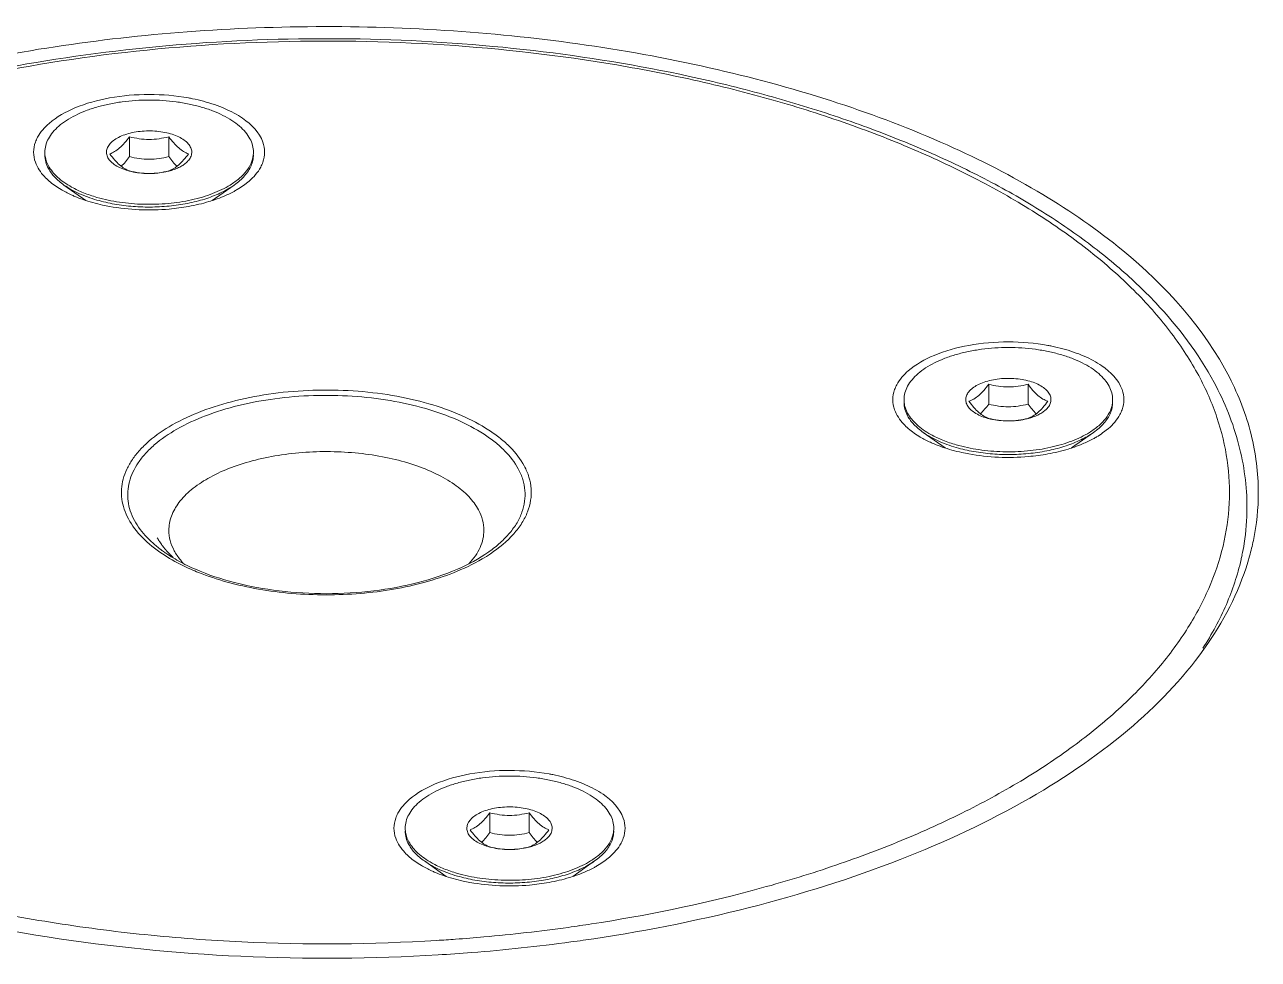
# Model space of a CAD drawing. Header units: millimetres. Extents: x 0 to 3564, y 0 to 2520.
# Drawn here: x 2681.4 to 2751.9, y 2207.8 to 2261.2 of the extents above; entities that cross this region are included whole.
import ezdxf

# ---------------------------------------------------------------- set-up
doc = ezdxf.new("R2010")
doc.units = ezdxf.units.MM
doc.layers.get('0').update_dxf_attribs({"lineweight": 13})

msp = doc.modelspace()

# ---------------------------------------------------------------- linework, layer by layer
for p, q in [((2687.376, 2254.836), (2687.376, 2253.701)), ((2689.626, 2254.836), (2689.626, 2253.701)), ((2694.216, 2252.305), (2693.887, 2252.051)), ((2684.889, 2251.193), (2683.635, 2252.08)), ((2692.111, 2251.193), (2693.366, 2252.08)), ((2736.47, 2240.693), (2736.47, 2239.557)), ((2738.72, 2240.693), (2738.72, 2239.557)), ((2743.311, 2238.161), (2742.981, 2237.907)), ((2733.984, 2237.049), (2732.73, 2237.936)), ((2741.206, 2237.049), (2742.46, 2237.936)), ((2707.902, 2231.108), (2707.898, 2231.105)), ((2707.966, 2216.201), (2707.966, 2215.065)), ((2710.216, 2216.201), (2710.216, 2215.065)), ((2705.48, 2212.557), (2704.226, 2213.444)), ((2712.702, 2212.557), (2713.956, 2213.444)), ((2714.807, 2213.669), (2714.478, 2213.415))]:
    msp.add_line(p, q)
for centre, radius, start, end in [((2684.04, 2253.955), 1.498, 180.01053, 185.90782), ((2692.963, 2253.955), 1.496, 354.04919, 359.996), ((2688.288, 2256.385), 3.627, 253.90115, 255.33313), ((2688.673, 2256.535), 3.782, 283.84143, 284.67906), ((2688.501, 2257.609), 4.872, 267.98864, 270.97449), ((2688.502, 2257.559), 4.822, 270.97007, 273.51509), ((2688.506, 2257.496), 4.758, 273.51463, 274.98395), ((2686.068, 2256.244), 5.131, 234.82602, 239.53259), ((2687.376, 2258.874), 8.073, 247.28443, 250.80798), ((2689.634, 2258.847), 8.045, 289.20137, 292.7385), ((2690.923, 2256.263), 5.152, 300.47034, 305.14993), ((2733.134, 2239.811), 1.498, 180.01053, 185.90782), ((2742.057, 2239.811), 1.496, 354.04919, 359.996), ((2737.383, 2242.241), 3.627, 253.90115, 255.33313), ((2737.767, 2242.391), 3.782, 283.84143, 284.67906), ((2737.595, 2243.465), 4.872, 267.98864, 270.97449), ((2737.596, 2243.415), 4.822, 270.97007, 273.51509), ((2737.6, 2243.352), 4.758, 273.51463, 274.98395), ((2735.162, 2242.1), 5.131, 234.82602, 239.53259), ((2740.017, 2242.119), 5.152, 300.47034, 305.14993), ((2736.47, 2244.73), 8.073, 247.28443, 250.80798), ((2738.728, 2244.703), 8.045, 289.20137, 292.7385), ((2694.168, 2238.357), 8.845, 236.35009, 236.7834), ((2694.5, 2238.873), 9.459, 236.81472, 239.31701), ((2737.389, 2233.742), 13.847, 347.18186, 348.22127), ((2704.631, 2215.319), 1.498, 180.01053, 185.90782), ((2713.554, 2215.319), 1.496, 354.04919, 359.996), ((2708.879, 2217.749), 3.627, 253.90115, 255.33313), ((2709.091, 2218.973), 4.872, 267.98864, 270.97449), ((2709.093, 2218.923), 4.822, 270.97007, 273.51509), ((2709.097, 2218.86), 4.758, 273.51463, 274.98395), ((2709.263, 2217.899), 3.782, 283.84143, 284.67906), ((2706.658, 2217.608), 5.131, 234.82602, 239.53259), ((2711.514, 2217.627), 5.152, 300.47034, 305.14993), ((2707.967, 2220.238), 8.073, 247.28443, 250.80798), ((2710.224, 2220.211), 8.045, 289.20137, 292.7385), ((2699.548, 2302.508), 93.748, 278.32166, 278.72929), ((2699.426, 2303.345), 94.593, 277.91266, 278.32167), ((2698.719, 2309.853), 101.142, 273.52764, 274.13268), ((2699.389, 2305.961), 98.038, 277.74316, 278.16041)]:
    msp.add_arc(centre, radius, start, end)
for points, knots in [([(2750.224, 2241.092), (2748.791, 2243.9), (2745.288, 2247.738), (2739.469, 2251.742), (2733.979, 2254.549), (2727.74, 2256.918), (2718.385, 2259.488), (2705.758, 2261.272), (2690.346, 2261.189), (2677.784, 2259.267), (2668.534, 2256.591), (2662.397, 2254.153), (2657.038, 2251.29), (2653.897, 2249.021), (2652.512, 2247.822)], [0, 0, 0, 0, 0.088881, 0.141375, 0.199264, 0.262136, 0.329285, 0.472453, 0.620055, 0.762514, 0.829074, 0.891229, 0.948342, 1, 1, 1, 1]), ([(2646.028, 2233.643), (2646.028, 2234.473), (2646.179, 2236.152), (2646.854, 2238.625), (2647.96, 2241.035), (2649.479, 2243.361), (2651.39, 2245.586), (2653.674, 2247.699), (2656.31, 2249.689), (2659.278, 2251.543), (2662.555, 2253.251), (2666.115, 2254.801), (2669.933, 2256.182), (2675.411, 2257.811), (2682.698, 2259.342), (2691.808, 2260.36), (2701.133, 2260.553), (2710.378, 2259.915), (2717.87, 2258.693), (2723.578, 2257.304), (2727.608, 2256.087), (2731.408, 2254.693), (2734.949, 2253.132), (2738.204, 2251.413), (2741.148, 2249.549), (2743.76, 2247.549), (2746.68, 2244.806), (2748.462, 2242.451), (2749.351, 2240.793)], [0, 0, 0, 0, 0.020646, 0.041676, 0.063474, 0.086348, 0.110553, 0.136267, 0.163599, 0.192589, 0.223223, 0.255438, 0.289128, 0.324158, 0.397531, 0.474028, 0.551881, 0.629235, 0.704266, 0.740391, 0.775328, 0.808915, 0.841018, 0.871534, 0.900403, 0.927615, 0.953214, 1, 1, 1, 1]), ([(2748.469, 2241.187), (2748.018, 2242.028), (2746.934, 2243.696), (2744.898, 2246.022), (2742.421, 2248.232), (2739.527, 2250.307), (2736.244, 2252.23), (2732.602, 2253.982), (2728.636, 2255.548), (2724.384, 2256.913), (2719.885, 2258.063), (2713.547, 2259.31), (2705.309, 2260.256), (2695.28, 2260.418), (2685.377, 2259.613), (2677.415, 2258.138), (2671.425, 2256.481), (2667.264, 2255.048), (2663.402, 2253.418), (2659.876, 2251.608), (2656.719, 2249.632), (2653.961, 2247.51), (2651.982, 2245.6), (2650.636, 2244.016), (2649.488, 2242.456), (2648.327, 2240.447), (2647.398, 2237.928), (2646.971, 2235.367), (2647.057, 2232.794), (2647.652, 2230.244), (2648.361, 2228.624), (2648.786, 2227.832)], [0, 0, 0, 0, 0.022934, 0.047544, 0.074031, 0.10249, 0.132931, 0.165291, 0.199452, 0.235247, 0.272476, 0.310905, 0.3903, 0.471244, 0.55141, 0.628527, 0.665302, 0.700574, 0.734151, 0.765882, 0.795666, 0.823463, 0.849311, 0.861546, 0.873352, 0.895795, 0.917016, 0.937486, 0.957762, 0.978422, 1, 1, 1, 1]), ([(2682.785, 2255.605), (2683.217, 2255.979), (2684.343, 2256.6), (2686.297, 2257.133), (2688.5, 2257.319), (2690.015, 2257.191), (2690.758, 2257.056)], [0, 0, 0, 0, 0.206306, 0.454834, 0.727416, 1, 1, 1, 1]), ([(2690.758, 2257.056), (2690.83, 2257.043), (2691.116, 2256.988), (2691.399, 2256.922), (2691.608, 2256.866)], [0, 0, 0, 0, 0.25414, 1, 1, 1, 1]), ([(2691.48, 2256.535), (2691.249, 2256.602), (2690.773, 2256.718), (2690.037, 2256.842), (2689.276, 2256.917), (2688.501, 2256.943), (2687.726, 2256.917), (2686.964, 2256.842), (2686.228, 2256.718), (2685.531, 2256.548), (2684.883, 2256.333), (2684.297, 2256.078), (2683.781, 2255.788), (2683.345, 2255.465), (2682.994, 2255.116), (2682.737, 2254.744), (2682.578, 2254.355), (2682.542, 2254.086), (2682.542, 2253.955)], [0, 0, 0, 0, 0.070402, 0.143616, 0.218736, 0.294834, 0.370931, 0.446055, 0.519262, 0.589668, 0.656485, 0.719057, 0.776906, 0.829795, 0.877802, 0.92142, 0.961647, 1, 1, 1, 1]), ([(2694.459, 2253.955), (2694.459, 2254.086), (2694.423, 2254.355), (2694.264, 2254.744), (2694.007, 2255.116), (2693.656, 2255.465), (2693.22, 2255.788), (2692.704, 2256.078), (2692.118, 2256.333), (2691.699, 2256.472), (2691.48, 2256.535)], [0, 0, 0, 0, 0.093469, 0.191504, 0.297803, 0.414799, 0.543694, 0.684666, 0.837174, 1, 1, 1, 1]), ([(2691.608, 2256.866), (2692.027, 2256.754), (2692.806, 2256.491), (2694.048, 2255.839), (2694.802, 2255.09), (2695, 2254.528)], [0, 0, 0, 0, 0.306727, 0.577589, 1, 1, 1, 1]), ([(2682.001, 2254.528), (2682.035, 2254.625), (2682.219, 2255.034), (2682.525, 2255.38), (2682.785, 2255.605)], [0, 0, 0, 0, 0.229745, 1, 1, 1, 1]), ([(2689.718, 2255.01), (2689.576, 2255.051), (2689.277, 2255.117), (2688.816, 2255.17), (2688.343, 2255.178), (2687.875, 2255.14), (2687.431, 2255.058), (2687.027, 2254.934), (2686.678, 2254.774), (2686.477, 2254.638), (2686.391, 2254.564)], [0, 0, 0, 0, 0.128611, 0.263628, 0.401279, 0.537607, 0.668749, 0.791211, 0.902193, 1, 1, 1, 1]), ([(2690.61, 2253.346), (2690.648, 2253.379), (2690.719, 2253.448), (2690.808, 2253.559), (2690.875, 2253.675), (2690.919, 2253.794), (2690.939, 2253.915), (2690.935, 2254.036), (2690.907, 2254.156), (2690.855, 2254.274), (2690.781, 2254.389), (2690.648, 2254.541), (2690.425, 2254.714), (2690.097, 2254.885), (2689.85, 2254.972), (2689.718, 2255.01)], [0, 0, 0, 0, 0.062761, 0.121167, 0.1757, 0.227248, 0.276977, 0.32624, 0.376438, 0.428866, 0.484593, 0.544387, 0.677689, 0.830135, 1, 1, 1, 1]), ([(2682.001, 2253.382), (2681.936, 2253.565), (2681.865, 2253.955), (2681.936, 2254.346), (2682.001, 2254.528)], [0, 0, 0, 0, 0.499811, 1, 1, 1, 1]), ([(2686.391, 2254.564), (2686.353, 2254.531), (2686.282, 2254.462), (2686.193, 2254.351), (2686.126, 2254.235), (2686.082, 2254.116), (2686.062, 2253.996), (2686.066, 2253.874), (2686.094, 2253.754), (2686.146, 2253.636), (2686.22, 2253.521), (2686.353, 2253.37), (2686.576, 2253.196), (2686.904, 2253.025), (2687.151, 2252.938), (2687.283, 2252.9)], [0, 0, 0, 0, 0.062761, 0.121167, 0.1757, 0.227248, 0.276977, 0.32624, 0.376438, 0.428866, 0.484593, 0.544387, 0.677689, 0.830135, 1, 1, 1, 1]), ([(2686.813, 2254.199), (2686.915, 2254.287), (2687.113, 2254.492), (2687.287, 2254.716), (2687.376, 2254.836)], [0, 0, 0, 0, 0.47416, 1, 1, 1, 1]), ([(2689.626, 2254.836), (2689.442, 2254.791), (2689.07, 2254.714), (2688.501, 2254.671), (2687.931, 2254.714), (2687.559, 2254.791), (2687.376, 2254.836)], [0, 0, 0, 0, 0.249369, 0.5, 0.750631, 1, 1, 1, 1]), ([(2690.751, 2253.862), (2690.654, 2253.897), (2690.454, 2253.991), (2690.168, 2254.202), (2689.888, 2254.492), (2689.714, 2254.716), (2689.626, 2254.836)], [0, 0, 0, 0, 0.203593, 0.435936, 0.703391, 1, 1, 1, 1]), ([(2695, 2254.528), (2695.065, 2254.345), (2695.136, 2253.955), (2695.065, 2253.565), (2695, 2253.382)], [0, 0, 0, 0, 0.499811, 1, 1, 1, 1]), ([(2682.745, 2253.028), (2682.681, 2253.149), (2682.578, 2253.4), (2682.542, 2253.669), (2682.542, 2253.8)], [0, 0, 0, 0, 0.511935, 1, 1, 1, 1]), ([(2682.55, 2253.801), (2682.561, 2253.696), (2682.606, 2253.482), (2682.693, 2253.281), (2682.746, 2253.183)], [0, 0, 0, 0, 0.48875, 1, 1, 1, 1]), ([(2686.251, 2253.862), (2686.347, 2253.897), (2686.547, 2253.991), (2686.725, 2254.122), (2686.813, 2254.199)], [0, 0, 0, 0, 0.467037, 1, 1, 1, 1]), ([(2686.251, 2253.862), (2686.339, 2253.742), (2686.513, 2253.517), (2686.793, 2253.228), (2687.079, 2253.017), (2687.279, 2252.923), (2687.376, 2252.888)], [0, 0, 0, 0, 0.296609, 0.564064, 0.796406, 1, 1, 1, 1]), ([(2686.906, 2253.148), (2686.99, 2253.229), (2687.153, 2253.408), (2687.301, 2253.6), (2687.376, 2253.701)], [0, 0, 0, 0, 0.480006, 1, 1, 1, 1]), ([(2687.376, 2253.701), (2687.559, 2253.656), (2687.931, 2253.579), (2688.501, 2253.536), (2689.07, 2253.579), (2689.442, 2253.656), (2689.626, 2253.701)], [0, 0, 0, 0, 0.249369, 0.5, 0.750631, 1, 1, 1, 1]), ([(2689.626, 2253.701), (2689.7, 2253.6), (2689.848, 2253.408), (2690.011, 2253.229), (2690.095, 2253.148)], [0, 0, 0, 0, 0.520021, 1, 1, 1, 1]), ([(2690.751, 2253.862), (2690.662, 2253.742), (2690.488, 2253.517), (2690.29, 2253.312), (2690.188, 2253.224)], [0, 0, 0, 0, 0.52584, 1, 1, 1, 1]), ([(2694.064, 2252.888), (2694.169, 2253.026), (2694.304, 2253.247), (2694.414, 2253.563), (2694.443, 2253.722), (2694.451, 2253.8)], [0, 0, 0, 0, 0.520142, 0.763527, 1, 1, 1, 1]), ([(2694.459, 2253.8), (2694.459, 2253.695), (2694.436, 2253.483), (2694.371, 2253.279), (2694.329, 2253.18)], [0, 0, 0, 0, 0.492161, 1, 1, 1, 1]), ([(2682.785, 2252.305), (2682.692, 2252.386), (2682.369, 2252.693), (2682.109, 2253.077), (2682.001, 2253.382)], [0, 0, 0, 0, 0.27505, 1, 1, 1, 1]), ([(2683.635, 2252.08), (2683.537, 2252.149), (2683.353, 2252.292), (2683.035, 2252.592), (2682.842, 2252.848), (2682.745, 2253.028)], [0, 0, 0, 0, 0.27524, 0.533045, 1, 1, 1, 1]), ([(2682.746, 2253.183), (2682.877, 2252.939), (2683.164, 2252.598), (2683.64, 2252.22), (2683.922, 2252.045), (2684.073, 2251.962)], [0, 0, 0, 0, 0.45623, 0.716827, 1, 1, 1, 1]), ([(2687.37, 2252.876), (2687.523, 2252.836), (2687.842, 2252.774), (2688.165, 2252.746), (2688.33, 2252.74)], [0, 0, 0, 0, 0.489329, 1, 1, 1, 1]), ([(2687.376, 2252.888), (2687.559, 2252.842), (2687.931, 2252.766), (2688.501, 2252.723), (2689.07, 2252.766), (2689.442, 2252.842), (2689.626, 2252.888)], [0, 0, 0, 0, 0.249369, 0.5, 0.750631, 1, 1, 1, 1]), ([(2688.919, 2252.755), (2688.976, 2252.76), (2689.197, 2252.784), (2689.417, 2252.823), (2689.577, 2252.863)], [0, 0, 0, 0, 0.256008, 1, 1, 1, 1]), ([(2690.188, 2253.224), (2690.1, 2253.148), (2689.922, 2253.017), (2689.722, 2252.923), (2689.626, 2252.888)], [0, 0, 0, 0, 0.532969, 1, 1, 1, 1]), ([(2689.631, 2252.876), (2689.73, 2252.902), (2689.918, 2252.96), (2690.182, 2253.069), (2690.414, 2253.195), (2690.55, 2253.294), (2690.61, 2253.346)], [0, 0, 0, 0, 0.279516, 0.540776, 0.781432, 1, 1, 1, 1]), ([(2693.131, 2252.08), (2693.317, 2252.195), (2693.654, 2252.435), (2693.945, 2252.733), (2694.064, 2252.888)], [0, 0, 0, 0, 0.529004, 1, 1, 1, 1]), ([(2694.329, 2253.18), (2694.286, 2253.079), (2694.176, 2252.876), (2693.959, 2252.593), (2693.687, 2252.322), (2693.478, 2252.159), (2693.366, 2252.08)], [0, 0, 0, 0, 0.223626, 0.463201, 0.721485, 1, 1, 1, 1]), ([(2695, 2253.382), (2694.966, 2253.285), (2694.782, 2252.876), (2694.477, 2252.53), (2694.216, 2252.305)], [0, 0, 0, 0, 0.229745, 1, 1, 1, 1]), ([(2684.258, 2251.427), (2684.188, 2251.457), (2683.917, 2251.575), (2683.654, 2251.71), (2683.466, 2251.821)], [0, 0, 0, 0, 0.259491, 1, 1, 1, 1]), ([(2685.521, 2251.22), (2685.34, 2251.272), (2684.99, 2251.385), (2684.492, 2251.588), (2684.041, 2251.815), (2683.764, 2251.989), (2683.635, 2252.08)], [0, 0, 0, 0, 0.272061, 0.530387, 0.773325, 1, 1, 1, 1]), ([(2684.073, 2251.962), (2684.291, 2251.84), (2684.765, 2251.618), (2685.26, 2251.45), (2685.521, 2251.375)], [0, 0, 0, 0, 0.479531, 1, 1, 1, 1]), ([(2693.366, 2252.08), (2693.14, 2251.92), (2692.63, 2251.629), (2691.774, 2251.29), (2690.81, 2251.035), (2689.768, 2250.871), (2688.684, 2250.805), (2687.594, 2250.838), (2686.534, 2250.97), (2685.85, 2251.125), (2685.521, 2251.22)], [0, 0, 0, 0, 0.10215, 0.216038, 0.339759, 0.470638, 0.605509, 0.740965, 0.873547, 1, 1, 1, 1]), ([(2690.924, 2251.233), (2691.134, 2251.28), (2691.539, 2251.384), (2692.119, 2251.58), (2692.65, 2251.807), (2692.978, 2251.985), (2693.131, 2252.08)], [0, 0, 0, 0, 0.271073, 0.529371, 0.772859, 1, 1, 1, 1]), ([(2693.536, 2251.822), (2693.474, 2251.786), (2693.217, 2251.641), (2692.95, 2251.514), (2692.743, 2251.427)], [0, 0, 0, 0, 0.240482, 1, 1, 1, 1]), ([(2686.243, 2250.854), (2686.11, 2250.878), (2685.596, 2250.981), (2685.089, 2251.121), (2684.722, 2251.25)], [0, 0, 0, 0, 0.258636, 1, 1, 1, 1]), ([(2685.521, 2251.375), (2685.943, 2251.253), (2686.827, 2251.068), (2688.192, 2250.953), (2689.574, 2250.997), (2690.484, 2251.135), (2690.924, 2251.233)], [0, 0, 0, 0, 0.241353, 0.495388, 0.751794, 1, 1, 1, 1]), ([(2690.758, 2250.854), (2690.39, 2250.787), (2688.893, 2250.59), (2687.361, 2250.651), (2686.243, 2250.854)], [0, 0, 0, 0, 0.24761, 1, 1, 1, 1]), ([(2692.28, 2251.249), (2692.16, 2251.208), (2691.662, 2251.046), (2691.15, 2250.925), (2690.758, 2250.854)], [0, 0, 0, 0, 0.240931, 1, 1, 1, 1]), ([(2731.879, 2241.461), (2732.311, 2241.835), (2733.437, 2242.456), (2735.391, 2242.989), (2737.594, 2243.175), (2739.109, 2243.047), (2739.852, 2242.912)], [0, 0, 0, 0, 0.206306, 0.454834, 0.727416, 1, 1, 1, 1]), ([(2740.574, 2242.391), (2740.343, 2242.458), (2739.867, 2242.574), (2739.132, 2242.698), (2738.37, 2242.774), (2737.595, 2242.799), (2736.82, 2242.774), (2736.058, 2242.698), (2735.322, 2242.574), (2734.625, 2242.404), (2733.977, 2242.189), (2733.391, 2241.934), (2732.876, 2241.644), (2732.439, 2241.321), (2732.089, 2240.972), (2731.831, 2240.6), (2731.672, 2240.211), (2731.636, 2239.942), (2731.636, 2239.811)], [0, 0, 0, 0, 0.070402, 0.143616, 0.218736, 0.294834, 0.370931, 0.446055, 0.519262, 0.589668, 0.656485, 0.719057, 0.776906, 0.829795, 0.877802, 0.92142, 0.961647, 1, 1, 1, 1]), ([(2739.852, 2242.912), (2739.925, 2242.899), (2740.21, 2242.844), (2740.493, 2242.778), (2740.703, 2242.722)], [0, 0, 0, 0, 0.25414, 1, 1, 1, 1]), ([(2743.553, 2239.811), (2743.553, 2239.942), (2743.517, 2240.211), (2743.358, 2240.6), (2743.101, 2240.972), (2742.751, 2241.321), (2742.314, 2241.644), (2741.798, 2241.934), (2741.212, 2242.189), (2740.793, 2242.328), (2740.574, 2242.391)], [0, 0, 0, 0, 0.093469, 0.191504, 0.297803, 0.414799, 0.543694, 0.684666, 0.837174, 1, 1, 1, 1]), ([(2740.703, 2242.722), (2741.121, 2242.61), (2741.9, 2242.347), (2743.142, 2241.695), (2743.896, 2240.946), (2744.095, 2240.384)], [0, 0, 0, 0, 0.306727, 0.577589, 1, 1, 1, 1]), ([(2731.095, 2240.384), (2731.129, 2240.481), (2731.314, 2240.89), (2731.619, 2241.236), (2731.879, 2241.461)], [0, 0, 0, 0, 0.229745, 1, 1, 1, 1]), ([(2738.813, 2240.866), (2738.67, 2240.907), (2738.372, 2240.973), (2737.91, 2241.026), (2737.437, 2241.034), (2736.969, 2240.996), (2736.525, 2240.914), (2736.121, 2240.79), (2735.772, 2240.631), (2735.571, 2240.494), (2735.485, 2240.42)], [0, 0, 0, 0, 0.128611, 0.263628, 0.401279, 0.537607, 0.668749, 0.791211, 0.902193, 1, 1, 1, 1]), ([(2739.704, 2239.202), (2739.742, 2239.235), (2739.813, 2239.304), (2739.902, 2239.415), (2739.969, 2239.531), (2740.013, 2239.65), (2740.033, 2239.771), (2740.029, 2239.892), (2740.001, 2240.012), (2739.949, 2240.13), (2739.875, 2240.245), (2739.742, 2240.397), (2739.52, 2240.57), (2739.191, 2240.741), (2738.945, 2240.828), (2738.813, 2240.866)], [0, 0, 0, 0, 0.062761, 0.121167, 0.1757, 0.227248, 0.276977, 0.32624, 0.376438, 0.428866, 0.484593, 0.544387, 0.677689, 0.830135, 1, 1, 1, 1]), ([(2743.896, 2222.126), (2744.655, 2222.82), (2745.72, 2223.905), (2746.966, 2225.454), (2748.027, 2226.98), (2749.092, 2228.941), (2749.929, 2231.391), (2750.292, 2233.878), (2750.172, 2236.373), (2749.574, 2238.844), (2748.882, 2240.417), (2748.469, 2241.187)], [0, 0, 0, 0, 0.144954, 0.2137, 0.280132, 0.406771, 0.526986, 0.643391, 0.759001, 0.87692, 1, 1, 1, 1]), ([(2751.877, 2234.509), (2751.877, 2235.624), (2751.586, 2237.911), (2750.753, 2240.055), (2750.224, 2241.092)], [0, 0, 0, 0, 0.489071, 1, 1, 1, 1]), ([(2687.319, 2232.994), (2687.223, 2233.174), (2687.062, 2233.542), (2686.927, 2234.12), (2686.908, 2234.704), (2687.005, 2235.285), (2687.215, 2235.856), (2687.537, 2236.412), (2687.964, 2236.948), (2688.696, 2237.654), (2689.867, 2238.448), (2691.545, 2239.216), (2693.487, 2239.809), (2695.621, 2240.205), (2697.868, 2240.387), (2700.143, 2240.351), (2702.362, 2240.096), (2704.44, 2239.633), (2706.302, 2238.978), (2707.658, 2238.272), (2708.563, 2237.622), (2709.286, 2236.979), (2709.724, 2236.419), (2709.936, 2236.024)], [0, 0, 0, 0, 0.021577, 0.042257, 0.062544, 0.08302, 0.104248, 0.126701, 0.150738, 0.176595, 0.234131, 0.299418, 0.371459, 0.448606, 0.528805, 0.609781, 0.689207, 0.764865, 0.834811, 0.897585, 0.926053, 0.952554, 1, 1, 1, 1]), ([(2731.095, 2239.238), (2731.03, 2239.421), (2730.959, 2239.811), (2731.03, 2240.202), (2731.095, 2240.384)], [0, 0, 0, 0, 0.499811, 1, 1, 1, 1]), ([(2735.485, 2240.42), (2735.447, 2240.387), (2735.376, 2240.318), (2735.287, 2240.207), (2735.22, 2240.091), (2735.177, 2239.972), (2735.156, 2239.852), (2735.16, 2239.73), (2735.189, 2239.61), (2735.24, 2239.492), (2735.315, 2239.377), (2735.448, 2239.226), (2735.67, 2239.052), (2735.998, 2238.881), (2736.245, 2238.795), (2736.377, 2238.756)], [0, 0, 0, 0, 0.062761, 0.121167, 0.1757, 0.227248, 0.276977, 0.32624, 0.376438, 0.428866, 0.484593, 0.544387, 0.677689, 0.830135, 1, 1, 1, 1]), ([(2735.907, 2240.055), (2736.009, 2240.143), (2736.207, 2240.348), (2736.382, 2240.572), (2736.47, 2240.693)], [0, 0, 0, 0, 0.47416, 1, 1, 1, 1]), ([(2738.72, 2240.693), (2738.536, 2240.647), (2738.164, 2240.57), (2737.595, 2240.527), (2737.025, 2240.57), (2736.653, 2240.647), (2736.47, 2240.693)], [0, 0, 0, 0, 0.249369, 0.5, 0.750631, 1, 1, 1, 1]), ([(2739.845, 2239.718), (2739.748, 2239.753), (2739.548, 2239.847), (2739.262, 2240.058), (2738.982, 2240.348), (2738.808, 2240.572), (2738.72, 2240.693)], [0, 0, 0, 0, 0.203593, 0.435936, 0.703391, 1, 1, 1, 1]), ([(2744.095, 2240.384), (2744.159, 2240.201), (2744.23, 2239.811), (2744.159, 2239.421), (2744.094, 2239.238)], [0, 0, 0, 0, 0.499811, 1, 1, 1, 1]), ([(2749.351, 2240.793), (2749.654, 2240.226), (2750.194, 2239.075), (2750.788, 2237.285), (2751.147, 2235.471), (2751.228, 2234.25), (2751.228, 2233.643)], [0, 0, 0, 0, 0.258459, 0.509759, 0.756115, 1, 1, 1, 1]), ([(2687.661, 2232.913), (2687.568, 2233.087), (2687.412, 2233.444), (2687.281, 2234.005), (2687.262, 2234.571), (2687.356, 2235.135), (2687.56, 2235.689), (2687.872, 2236.228), (2688.286, 2236.748), (2688.996, 2237.432), (2690.131, 2238.202), (2691.759, 2238.947), (2693.643, 2239.522), (2695.712, 2239.906), (2697.891, 2240.083), (2700.098, 2240.047), (2702.249, 2239.8), (2704.265, 2239.351), (2706.07, 2238.717), (2707.385, 2238.031), (2708.263, 2237.402), (2708.964, 2236.777), (2709.389, 2236.235), (2709.594, 2235.852)], [0, 0, 0, 0, 0.021578, 0.042258, 0.062544, 0.08302, 0.104248, 0.126701, 0.150738, 0.176595, 0.234131, 0.299418, 0.371459, 0.448606, 0.528805, 0.609781, 0.689207, 0.764865, 0.834811, 0.897585, 0.926052, 0.952554, 1, 1, 1, 1]), ([(2731.84, 2238.884), (2731.775, 2239.005), (2731.672, 2239.256), (2731.636, 2239.525), (2731.636, 2239.656)], [0, 0, 0, 0, 0.511935, 1, 1, 1, 1]), ([(2731.644, 2239.657), (2731.655, 2239.552), (2731.701, 2239.338), (2731.787, 2239.137), (2731.84, 2239.039)], [0, 0, 0, 0, 0.48875, 1, 1, 1, 1]), ([(2735.345, 2239.718), (2735.441, 2239.753), (2735.641, 2239.847), (2735.819, 2239.978), (2735.907, 2240.055)], [0, 0, 0, 0, 0.467037, 1, 1, 1, 1]), ([(2735.345, 2239.718), (2735.433, 2239.598), (2735.608, 2239.373), (2735.887, 2239.084), (2736.173, 2238.873), (2736.374, 2238.779), (2736.47, 2238.744)], [0, 0, 0, 0, 0.296609, 0.564064, 0.796406, 1, 1, 1, 1]), ([(2736, 2239.005), (2736.084, 2239.085), (2736.248, 2239.264), (2736.395, 2239.456), (2736.47, 2239.557)], [0, 0, 0, 0, 0.480006, 1, 1, 1, 1]), ([(2736.47, 2239.557), (2736.653, 2239.512), (2737.025, 2239.435), (2737.595, 2239.392), (2738.164, 2239.435), (2738.536, 2239.512), (2738.72, 2239.557)], [0, 0, 0, 0, 0.249369, 0.5, 0.750631, 1, 1, 1, 1]), ([(2738.72, 2239.557), (2738.794, 2239.456), (2738.942, 2239.264), (2739.106, 2239.085), (2739.189, 2239.004)], [0, 0, 0, 0, 0.520021, 1, 1, 1, 1]), ([(2739.845, 2239.718), (2739.757, 2239.598), (2739.582, 2239.373), (2739.384, 2239.169), (2739.282, 2239.08)], [0, 0, 0, 0, 0.52584, 1, 1, 1, 1]), ([(2743.158, 2238.744), (2743.264, 2238.882), (2743.398, 2239.103), (2743.508, 2239.419), (2743.537, 2239.578), (2743.545, 2239.656)], [0, 0, 0, 0, 0.520142, 0.763527, 1, 1, 1, 1]), ([(2743.553, 2239.656), (2743.553, 2239.551), (2743.531, 2239.339), (2743.465, 2239.135), (2743.423, 2239.036)], [0, 0, 0, 0, 0.492161, 1, 1, 1, 1]), ([(2731.879, 2238.161), (2731.786, 2238.242), (2731.463, 2238.549), (2731.203, 2238.933), (2731.095, 2239.238)], [0, 0, 0, 0, 0.27505, 1, 1, 1, 1]), ([(2731.84, 2239.039), (2731.971, 2238.795), (2732.259, 2238.454), (2732.735, 2238.076), (2733.016, 2237.901), (2733.167, 2237.818)], [0, 0, 0, 0, 0.45623, 0.716827, 1, 1, 1, 1]), ([(2732.73, 2237.936), (2732.632, 2238.005), (2732.447, 2238.148), (2732.13, 2238.448), (2731.936, 2238.704), (2731.84, 2238.884)], [0, 0, 0, 0, 0.27524, 0.533045, 1, 1, 1, 1]), ([(2736.464, 2238.732), (2736.617, 2238.692), (2736.936, 2238.63), (2737.259, 2238.602), (2737.424, 2238.596)], [0, 0, 0, 0, 0.489329, 1, 1, 1, 1]), ([(2736.47, 2238.744), (2736.653, 2238.698), (2737.025, 2238.622), (2737.595, 2238.579), (2738.164, 2238.622), (2738.536, 2238.698), (2738.72, 2238.744)], [0, 0, 0, 0, 0.249369, 0.5, 0.750631, 1, 1, 1, 1]), ([(2738.013, 2238.611), (2738.07, 2238.616), (2738.291, 2238.64), (2738.511, 2238.679), (2738.671, 2238.719)], [0, 0, 0, 0, 0.256008, 1, 1, 1, 1]), ([(2739.282, 2239.08), (2739.194, 2239.004), (2739.016, 2238.873), (2738.816, 2238.779), (2738.72, 2238.744)], [0, 0, 0, 0, 0.532969, 1, 1, 1, 1]), ([(2738.725, 2238.732), (2738.824, 2238.758), (2739.013, 2238.816), (2739.277, 2238.925), (2739.508, 2239.051), (2739.644, 2239.15), (2739.704, 2239.202)], [0, 0, 0, 0, 0.279516, 0.540776, 0.781432, 1, 1, 1, 1]), ([(2742.225, 2237.936), (2742.411, 2238.051), (2742.748, 2238.292), (2743.039, 2238.589), (2743.158, 2238.744)], [0, 0, 0, 0, 0.529004, 1, 1, 1, 1]), ([(2743.423, 2239.036), (2743.38, 2238.935), (2743.271, 2238.732), (2743.054, 2238.449), (2742.781, 2238.178), (2742.572, 2238.015), (2742.46, 2237.936)], [0, 0, 0, 0, 0.223626, 0.463201, 0.721485, 1, 1, 1, 1]), ([(2744.094, 2239.238), (2744.06, 2239.141), (2743.876, 2238.732), (2743.571, 2238.386), (2743.311, 2238.161)], [0, 0, 0, 0, 0.229745, 1, 1, 1, 1]), ([(2733.352, 2237.283), (2733.282, 2237.313), (2733.011, 2237.431), (2732.748, 2237.566), (2732.56, 2237.677)], [0, 0, 0, 0, 0.259491, 1, 1, 1, 1]), ([(2734.616, 2237.076), (2734.434, 2237.128), (2734.084, 2237.242), (2733.586, 2237.444), (2733.135, 2237.671), (2732.858, 2237.845), (2732.73, 2237.936)], [0, 0, 0, 0, 0.272061, 0.530387, 0.773325, 1, 1, 1, 1]), ([(2733.167, 2237.818), (2733.385, 2237.696), (2733.86, 2237.474), (2734.355, 2237.306), (2734.616, 2237.231)], [0, 0, 0, 0, 0.479531, 1, 1, 1, 1]), ([(2742.46, 2237.936), (2742.234, 2237.776), (2741.725, 2237.485), (2740.869, 2237.146), (2739.904, 2236.891), (2738.862, 2236.728), (2737.778, 2236.661), (2736.688, 2236.694), (2735.628, 2236.826), (2734.944, 2236.981), (2734.616, 2237.076)], [0, 0, 0, 0, 0.10215, 0.216038, 0.339759, 0.470638, 0.605509, 0.740965, 0.873547, 1, 1, 1, 1]), ([(2740.018, 2237.089), (2740.228, 2237.136), (2740.634, 2237.24), (2741.214, 2237.436), (2741.744, 2237.663), (2742.072, 2237.841), (2742.225, 2237.936)], [0, 0, 0, 0, 0.271073, 0.529371, 0.772859, 1, 1, 1, 1]), ([(2742.63, 2237.678), (2742.569, 2237.642), (2742.312, 2237.497), (2742.044, 2237.37), (2741.837, 2237.283)], [0, 0, 0, 0, 0.240482, 1, 1, 1, 1]), ([(2689.628, 2232.344), (2689.628, 2232.479), (2689.653, 2232.754), (2689.805, 2233.307), (2690.196, 2233.988), (2690.923, 2234.716), (2691.887, 2235.362), (2693.062, 2235.911), (2694.41, 2236.347), (2695.892, 2236.656), (2697.461, 2236.83), (2699.066, 2236.863), (2700.658, 2236.753), (2702.185, 2236.504), (2703.6, 2236.124), (2704.858, 2235.625), (2705.922, 2235.02), (2706.76, 2234.329), (2707.173, 2233.786), (2707.321, 2233.509)], [0, 0, 0, 0, 0.019742, 0.039958, 0.083293, 0.132543, 0.188745, 0.251852, 0.321076, 0.395123, 0.472369, 0.550996, 0.629102, 0.704818, 0.776418, 0.84244, 0.901839, 0.954189, 1, 1, 1, 1]), ([(2735.338, 2236.71), (2735.204, 2236.734), (2734.69, 2236.837), (2734.183, 2236.978), (2733.816, 2237.106)], [0, 0, 0, 0, 0.258636, 1, 1, 1, 1]), ([(2734.616, 2237.231), (2735.037, 2237.109), (2735.922, 2236.924), (2737.287, 2236.809), (2738.668, 2236.853), (2739.578, 2236.991), (2740.018, 2237.089)], [0, 0, 0, 0, 0.241353, 0.495388, 0.751794, 1, 1, 1, 1]), ([(2739.852, 2236.71), (2739.485, 2236.643), (2737.988, 2236.446), (2736.455, 2236.507), (2735.338, 2236.71)], [0, 0, 0, 0, 0.24761, 1, 1, 1, 1]), ([(2741.374, 2237.106), (2741.254, 2237.064), (2740.756, 2236.902), (2740.244, 2236.781), (2739.852, 2236.71)], [0, 0, 0, 0, 0.240931, 1, 1, 1, 1]), ([(2709.936, 2236.024), (2710.046, 2235.818), (2710.225, 2235.395), (2710.352, 2234.724), (2710.324, 2234.049), (2710.142, 2233.383), (2709.81, 2232.735), (2709.152, 2231.872), (2708.491, 2231.33), (2708.005, 2231.005)], [0, 0, 0, 0, 0.117675, 0.23014, 0.341215, 0.455127, 0.575641, 0.705629, 1, 1, 1, 1]), ([(2709.594, 2235.852), (2709.698, 2235.658), (2709.868, 2235.259), (2709.994, 2234.629), (2709.978, 2233.995), (2709.821, 2233.367), (2709.529, 2232.755), (2709.105, 2232.167), (2708.557, 2231.607), (2708.131, 2231.27), (2707.902, 2231.108)], [0, 0, 0, 0, 0.11867, 0.232149, 0.344024, 0.458311, 0.578658, 0.707911, 0.848, 1, 1, 1, 1]), ([(2751.376, 2230.863), (2751.459, 2231.163), (2751.748, 2232.358), (2751.877, 2233.592), (2751.877, 2234.509)], [0, 0, 0, 0, 0.253285, 1, 1, 1, 1]), ([(2707.321, 2233.509), (2707.419, 2233.326), (2707.573, 2232.948), (2707.628, 2232.542), (2707.628, 2232.344)], [0, 0, 0, 0, 0.511753, 1, 1, 1, 1]), ([(2750.944, 2230.916), (2750.991, 2231.142), (2751.155, 2232.042), (2751.228, 2232.959), (2751.228, 2233.643)], [0, 0, 0, 0, 0.251914, 1, 1, 1, 1]), ([(2689.267, 2230.994), (2688.849, 2231.272), (2688.109, 2231.858), (2687.525, 2232.61), (2687.319, 2232.994)], [0, 0, 0, 0, 0.53543, 1, 1, 1, 1]), ([(2688.703, 2231.625), (2688.593, 2231.725), (2688.195, 2232.109), (2687.852, 2232.556), (2687.661, 2232.913)], [0, 0, 0, 0, 0.267715, 1, 1, 1, 1]), ([(2689.876, 2230.791), (2689.854, 2230.812), (2689.82, 2230.844), (2689.776, 2230.886), (2689.748, 2230.913), (2689.725, 2230.934), (2689.711, 2230.947), (2689.701, 2230.956), (2689.696, 2230.962), (2689.69, 2230.968), (2689.683, 2230.975), (2689.666, 2230.993), (2689.641, 2231.019), (2689.607, 2231.055), (2689.579, 2231.084), (2689.556, 2231.108), (2689.542, 2231.123), (2689.531, 2231.135), (2689.524, 2231.142), (2689.518, 2231.148), (2689.514, 2231.152), (2689.511, 2231.156), (2689.503, 2231.164), (2689.493, 2231.177), (2689.479, 2231.193), (2689.464, 2231.21), (2689.446, 2231.232), (2689.427, 2231.254), (2689.408, 2231.276), (2689.393, 2231.293), (2689.382, 2231.306), (2689.373, 2231.316), (2689.369, 2231.322), (2689.365, 2231.326), (2689.362, 2231.33), (2689.357, 2231.336), (2689.349, 2231.347), (2689.337, 2231.362), (2689.323, 2231.381), (2689.304, 2231.405), (2689.281, 2231.436), (2689.257, 2231.466), (2689.239, 2231.491), (2689.227, 2231.506), (2689.218, 2231.518), (2689.211, 2231.528), (2689.205, 2231.537), (2689.192, 2231.555), (2689.174, 2231.583), (2689.149, 2231.621), (2689.124, 2231.658), (2689.105, 2231.686), (2689.093, 2231.704), (2689.087, 2231.712), (2689.083, 2231.718), (2689.079, 2231.724), (2689.073, 2231.735), (2689.064, 2231.751), (2689.05, 2231.775), (2689.032, 2231.806), (2689.004, 2231.855), (2688.983, 2231.892), (2688.968, 2231.916)], [0, 0, 0, 0, 0.0625, 0.09375, 0.125, 0.140625, 0.15625, 0.164062, 0.167969, 0.171875, 0.179688, 0.1875, 0.21875, 0.25, 0.28125, 0.296875, 0.3125, 0.320312, 0.328125, 0.332031, 0.335938, 0.339844, 0.34375, 0.359375, 0.375, 0.390625, 0.40625, 0.4375, 0.453125, 0.46875, 0.484375, 0.492188, 0.496094, 0.5, 0.503906, 0.507812, 0.515625, 0.53125, 0.546875, 0.5625, 0.59375, 0.625, 0.640625, 0.65625, 0.664062, 0.671875, 0.679688, 0.6875, 0.71875, 0.75, 0.78125, 0.8125, 0.820312, 0.828125, 0.832031, 0.835938, 0.84375, 0.859375, 0.875, 0.90625, 0.9375, 1, 1, 1, 1]), ([(2689.934, 2231.179), (2689.836, 2231.362), (2689.682, 2231.74), (2689.628, 2232.147), (2689.628, 2232.344)], [0, 0, 0, 0, 0.511847, 1, 1, 1, 1]), ([(2707.628, 2232.344), (2707.628, 2232.179), (2707.59, 2231.84), (2707.422, 2231.345), (2707.147, 2230.865), (2706.905, 2230.571), (2706.771, 2230.428)], [0, 0, 0, 0, 0.231355, 0.47078, 0.725265, 1, 1, 1, 1]), ([(2689.357, 2231.105), (2689.299, 2231.146), (2689.073, 2231.31), (2688.857, 2231.487), (2688.703, 2231.625)], [0, 0, 0, 0, 0.257465, 1, 1, 1, 1]), ([(2689.36, 2231.103), (2689.627, 2230.915), (2690.209, 2230.556), (2691.532, 2229.913), (2693.446, 2229.284), (2695.963, 2228.825), (2698.633, 2228.67), (2701.302, 2228.827), (2703.82, 2229.286), (2706.04, 2230.019), (2707.346, 2230.714), (2707.901, 2231.108)], [0, 0, 0, 0, 0.050501, 0.105504, 0.227176, 0.360604, 0.500158, 0.6397, 0.773092, 0.894705, 1, 1, 1, 1]), ([(2690.432, 2230.484), (2690.382, 2230.539), (2690.196, 2230.756), (2690.034, 2230.994), (2689.934, 2231.179)], [0, 0, 0, 0, 0.261504, 1, 1, 1, 1]), ([(2708.005, 2231.005), (2707.851, 2230.902), (2707.18, 2230.483), (2706.462, 2230.145), (2705.9, 2229.922)], [0, 0, 0, 0, 0.235228, 1, 1, 1, 1]), ([(2691.326, 2229.934), (2691.178, 2229.993), (2690.612, 2230.23), (2690.063, 2230.507), (2689.673, 2230.738)], [0, 0, 0, 0, 0.260897, 1, 1, 1, 1]), ([(2744.743, 2221.197), (2746.335, 2222.575), (2749.082, 2225.475), (2750.885, 2229.086), (2751.376, 2230.863)], [0, 0, 0, 0, 0.533134, 1, 1, 1, 1]), ([(2748.709, 2225.602), (2749.221, 2226.4), (2750.105, 2228.031), (2750.691, 2229.794), (2750.891, 2230.67)], [0, 0, 0, 0, 0.513351, 1, 1, 1, 1]), ([(2705.9, 2229.922), (2705.366, 2229.71), (2704.235, 2229.34), (2702.448, 2228.947), (2700.555, 2228.708), (2698.609, 2228.628), (2696.664, 2228.711), (2694.773, 2228.953), (2692.988, 2229.349), (2691.859, 2229.721), (2691.326, 2229.934)], [0, 0, 0, 0, 0.115903, 0.23951, 0.368483, 0.500195, 0.631882, 0.760779, 0.884262, 1, 1, 1, 1]), ([(2713.776, 2209.846), (2716.866, 2210.32), (2721.397, 2211.248), (2727.185, 2212.973), (2731.189, 2214.443), (2734.893, 2216.1), (2738.263, 2217.927), (2741.267, 2219.909), (2743.07, 2221.372), (2743.896, 2222.126)], [0, 0, 0, 0, 0.284642, 0.41998, 0.549569, 0.672764, 0.789067, 0.898172, 1, 1, 1, 1]), ([(2713.305, 2208.916), (2716.499, 2209.374), (2722.636, 2210.564), (2731.218, 2213.25), (2738.638, 2216.696), (2742.92, 2219.617), (2744.743, 2221.197)], [0, 0, 0, 0, 0.283458, 0.548027, 0.788034, 1, 1, 1, 1]), ([(2712.071, 2217.899), (2711.84, 2217.966), (2711.364, 2218.082), (2710.628, 2218.206), (2709.866, 2218.282), (2709.091, 2218.307), (2708.316, 2218.282), (2707.554, 2218.206), (2706.819, 2218.082), (2706.121, 2217.912), (2705.474, 2217.697), (2704.888, 2217.443), (2704.372, 2217.152), (2703.935, 2216.829), (2703.585, 2216.48), (2703.328, 2216.108), (2703.169, 2215.719), (2703.133, 2215.45), (2703.133, 2215.319)], [0, 0, 0, 0, 0.070402, 0.143616, 0.218736, 0.294834, 0.370931, 0.446055, 0.519262, 0.589668, 0.656485, 0.719057, 0.776906, 0.829795, 0.877802, 0.92142, 0.961647, 1, 1, 1, 1]), ([(2703.376, 2216.969), (2703.808, 2217.343), (2704.934, 2217.964), (2706.888, 2218.497), (2709.091, 2218.683), (2710.605, 2218.555), (2711.348, 2218.42)], [0, 0, 0, 0, 0.206306, 0.454834, 0.727416, 1, 1, 1, 1]), ([(2711.348, 2218.42), (2711.421, 2218.407), (2711.707, 2218.352), (2711.99, 2218.286), (2712.199, 2218.23)], [0, 0, 0, 0, 0.25414, 1, 1, 1, 1]), ([(2715.05, 2215.319), (2715.05, 2215.45), (2715.014, 2215.719), (2714.855, 2216.108), (2714.597, 2216.48), (2714.247, 2216.829), (2713.81, 2217.152), (2713.295, 2217.443), (2712.709, 2217.697), (2712.289, 2217.836), (2712.071, 2217.899)], [0, 0, 0, 0, 0.093469, 0.191504, 0.297803, 0.414799, 0.543694, 0.684666, 0.837174, 1, 1, 1, 1]), ([(2712.199, 2218.23), (2712.618, 2218.118), (2713.396, 2217.855), (2714.639, 2217.203), (2715.393, 2216.454), (2715.591, 2215.892)], [0, 0, 0, 0, 0.306727, 0.577589, 1, 1, 1, 1]), ([(2702.592, 2215.893), (2702.626, 2215.989), (2702.81, 2216.398), (2703.115, 2216.744), (2703.376, 2216.969)], [0, 0, 0, 0, 0.229745, 1, 1, 1, 1]), ([(2710.309, 2216.374), (2710.166, 2216.415), (2709.868, 2216.481), (2709.407, 2216.534), (2708.933, 2216.542), (2708.466, 2216.504), (2708.022, 2216.422), (2707.618, 2216.298), (2707.269, 2216.139), (2707.067, 2216.002), (2706.982, 2215.928)], [0, 0, 0, 0, 0.128611, 0.263628, 0.401279, 0.537607, 0.668749, 0.791211, 0.902193, 1, 1, 1, 1]), ([(2707.404, 2215.563), (2707.506, 2215.651), (2707.704, 2215.856), (2707.878, 2216.08), (2707.966, 2216.201)], [0, 0, 0, 0, 0.47416, 1, 1, 1, 1]), ([(2710.216, 2216.201), (2710.033, 2216.155), (2709.661, 2216.078), (2709.091, 2216.036), (2708.522, 2216.078), (2708.15, 2216.155), (2707.966, 2216.201)], [0, 0, 0, 0, 0.249369, 0.5, 0.750631, 1, 1, 1, 1]), ([(2711.341, 2215.226), (2711.245, 2215.262), (2711.045, 2215.355), (2710.758, 2215.566), (2710.479, 2215.856), (2710.304, 2216.08), (2710.216, 2216.201)], [0, 0, 0, 0, 0.203593, 0.435936, 0.703391, 1, 1, 1, 1]), ([(2711.201, 2214.71), (2711.239, 2214.743), (2711.31, 2214.812), (2711.399, 2214.923), (2711.466, 2215.039), (2711.509, 2215.158), (2711.53, 2215.279), (2711.526, 2215.4), (2711.497, 2215.52), (2711.446, 2215.638), (2711.371, 2215.753), (2711.238, 2215.905), (2711.016, 2216.078), (2710.688, 2216.249), (2710.441, 2216.336), (2710.309, 2216.374)], [0, 0, 0, 0, 0.062761, 0.121167, 0.1757, 0.227248, 0.276977, 0.32624, 0.376438, 0.428866, 0.484593, 0.544387, 0.677689, 0.830135, 1, 1, 1, 1]), ([(2663.691, 2215.522), (2665.103, 2214.873), (2668.06, 2213.661), (2672.724, 2212.138), (2677.689, 2210.874), (2682.897, 2209.885), (2688.289, 2209.181), (2695.652, 2208.635), (2701.231, 2208.674), (2704.943, 2208.903)], [0, 0, 0, 0, 0.110553, 0.227092, 0.348823, 0.474822, 0.604065, 0.735456, 1, 1, 1, 1]), ([(2702.591, 2214.746), (2702.527, 2214.929), (2702.456, 2215.319), (2702.527, 2215.71), (2702.592, 2215.893)], [0, 0, 0, 0, 0.499811, 1, 1, 1, 1]), ([(2706.982, 2215.928), (2706.944, 2215.895), (2706.873, 2215.827), (2706.784, 2215.715), (2706.717, 2215.599), (2706.673, 2215.481), (2706.653, 2215.36), (2706.657, 2215.238), (2706.685, 2215.118), (2706.737, 2215), (2706.811, 2214.885), (2706.944, 2214.734), (2707.167, 2214.56), (2707.495, 2214.389), (2707.741, 2214.303), (2707.873, 2214.264)], [0, 0, 0, 0, 0.062761, 0.121167, 0.1757, 0.227248, 0.276977, 0.32624, 0.376438, 0.428866, 0.484593, 0.544387, 0.677689, 0.830135, 1, 1, 1, 1]), ([(2706.841, 2215.226), (2706.938, 2215.262), (2707.137, 2215.355), (2707.315, 2215.486), (2707.404, 2215.563)], [0, 0, 0, 0, 0.467037, 1, 1, 1, 1]), ([(2715.591, 2215.892), (2715.656, 2215.709), (2715.727, 2215.319), (2715.656, 2214.929), (2715.591, 2214.746)], [0, 0, 0, 0, 0.499811, 1, 1, 1, 1]), ([(2703.375, 2213.669), (2703.283, 2213.75), (2702.96, 2214.057), (2702.699, 2214.441), (2702.591, 2214.746)], [0, 0, 0, 0, 0.27505, 1, 1, 1, 1]), ([(2703.336, 2214.392), (2703.271, 2214.513), (2703.169, 2214.764), (2703.133, 2215.033), (2703.133, 2215.164)], [0, 0, 0, 0, 0.511935, 1, 1, 1, 1]), ([(2703.141, 2215.165), (2703.152, 2215.06), (2703.197, 2214.846), (2703.284, 2214.645), (2703.336, 2214.547)], [0, 0, 0, 0, 0.48875, 1, 1, 1, 1]), ([(2706.841, 2215.226), (2706.929, 2215.106), (2707.104, 2214.881), (2707.383, 2214.592), (2707.67, 2214.381), (2707.87, 2214.287), (2707.966, 2214.252)], [0, 0, 0, 0, 0.296609, 0.564064, 0.796406, 1, 1, 1, 1]), ([(2707.497, 2214.513), (2707.581, 2214.593), (2707.744, 2214.772), (2707.892, 2214.964), (2707.966, 2215.065)], [0, 0, 0, 0, 0.480006, 1, 1, 1, 1]), ([(2707.966, 2215.065), (2708.15, 2215.02), (2708.522, 2214.943), (2709.091, 2214.9), (2709.661, 2214.943), (2710.033, 2215.02), (2710.216, 2215.065)], [0, 0, 0, 0, 0.249369, 0.5, 0.750631, 1, 1, 1, 1]), ([(2710.216, 2215.065), (2710.291, 2214.964), (2710.439, 2214.772), (2710.602, 2214.593), (2710.686, 2214.512)], [0, 0, 0, 0, 0.520021, 1, 1, 1, 1]), ([(2711.341, 2215.226), (2711.253, 2215.106), (2711.079, 2214.882), (2710.881, 2214.677), (2710.779, 2214.588)], [0, 0, 0, 0, 0.52584, 1, 1, 1, 1]), ([(2714.654, 2214.252), (2714.76, 2214.39), (2714.895, 2214.611), (2715.004, 2214.927), (2715.034, 2215.086), (2715.042, 2215.164)], [0, 0, 0, 0, 0.520142, 0.763527, 1, 1, 1, 1]), ([(2715.591, 2214.746), (2715.557, 2214.649), (2715.372, 2214.24), (2715.067, 2213.894), (2714.807, 2213.669)], [0, 0, 0, 0, 0.229745, 1, 1, 1, 1]), ([(2715.05, 2215.164), (2715.05, 2215.059), (2715.027, 2214.847), (2714.962, 2214.643), (2714.919, 2214.544)], [0, 0, 0, 0, 0.492161, 1, 1, 1, 1]), ([(2663.179, 2214.641), (2666.142, 2213.32), (2672.558, 2211.069), (2682.824, 2208.879), (2693.78, 2207.798), (2701.258, 2207.85), (2705.009, 2208.076)], [0, 0, 0, 0, 0.227942, 0.475755, 0.735956, 1, 1, 1, 1]), ([(2703.336, 2214.547), (2703.467, 2214.303), (2703.755, 2213.962), (2704.231, 2213.584), (2704.513, 2213.409), (2704.663, 2213.326)], [0, 0, 0, 0, 0.45623, 0.716827, 1, 1, 1, 1]), ([(2704.226, 2213.444), (2704.128, 2213.513), (2703.943, 2213.656), (2703.626, 2213.956), (2703.432, 2214.212), (2703.336, 2214.392)], [0, 0, 0, 0, 0.27524, 0.533045, 1, 1, 1, 1]), ([(2707.961, 2214.24), (2708.114, 2214.2), (2708.432, 2214.138), (2708.755, 2214.11), (2708.92, 2214.104)], [0, 0, 0, 0, 0.489329, 1, 1, 1, 1]), ([(2707.966, 2214.252), (2708.15, 2214.206), (2708.522, 2214.13), (2709.091, 2214.087), (2709.661, 2214.13), (2710.033, 2214.206), (2710.216, 2214.252)], [0, 0, 0, 0, 0.249369, 0.5, 0.750631, 1, 1, 1, 1]), ([(2709.51, 2214.119), (2709.567, 2214.124), (2709.788, 2214.148), (2710.007, 2214.187), (2710.168, 2214.227)], [0, 0, 0, 0, 0.256008, 1, 1, 1, 1]), ([(2710.779, 2214.588), (2710.69, 2214.512), (2710.512, 2214.381), (2710.312, 2214.287), (2710.216, 2214.252)], [0, 0, 0, 0, 0.532969, 1, 1, 1, 1]), ([(2710.222, 2214.24), (2710.32, 2214.266), (2710.509, 2214.324), (2710.773, 2214.433), (2711.004, 2214.559), (2711.14, 2214.658), (2711.201, 2214.71)], [0, 0, 0, 0, 0.279516, 0.540776, 0.781432, 1, 1, 1, 1]), ([(2713.721, 2213.444), (2713.907, 2213.559), (2714.245, 2213.8), (2714.536, 2214.098), (2714.654, 2214.252)], [0, 0, 0, 0, 0.529004, 1, 1, 1, 1]), ([(2714.919, 2214.544), (2714.876, 2214.443), (2714.767, 2214.24), (2714.55, 2213.957), (2714.277, 2213.687), (2714.069, 2213.523), (2713.956, 2213.444)], [0, 0, 0, 0, 0.223626, 0.463201, 0.721485, 1, 1, 1, 1]), ([(2706.112, 2212.584), (2705.931, 2212.636), (2705.58, 2212.75), (2705.083, 2212.952), (2704.631, 2213.179), (2704.355, 2213.353), (2704.226, 2213.444)], [0, 0, 0, 0, 0.272061, 0.530387, 0.773325, 1, 1, 1, 1]), ([(2713.956, 2213.444), (2713.731, 2213.284), (2713.221, 2212.993), (2712.365, 2212.655), (2711.4, 2212.399), (2710.359, 2212.236), (2709.275, 2212.169), (2708.184, 2212.202), (2707.125, 2212.334), (2706.44, 2212.489), (2706.112, 2212.584)], [0, 0, 0, 0, 0.10215, 0.216038, 0.339759, 0.470638, 0.605509, 0.740965, 0.873547, 1, 1, 1, 1]), ([(2711.515, 2212.597), (2711.724, 2212.644), (2712.13, 2212.749), (2712.71, 2212.944), (2713.241, 2213.171), (2713.568, 2213.349), (2713.721, 2213.444)], [0, 0, 0, 0, 0.271073, 0.529371, 0.772859, 1, 1, 1, 1]), ([(2704.849, 2212.791), (2704.778, 2212.821), (2704.508, 2212.939), (2704.245, 2213.074), (2704.057, 2213.186)], [0, 0, 0, 0, 0.259491, 1, 1, 1, 1]), ([(2704.663, 2213.326), (2704.882, 2213.204), (2705.356, 2212.982), (2705.851, 2212.814), (2706.112, 2212.739)], [0, 0, 0, 0, 0.479531, 1, 1, 1, 1]), ([(2706.112, 2212.739), (2706.534, 2212.617), (2707.418, 2212.432), (2708.783, 2212.317), (2710.165, 2212.361), (2711.074, 2212.499), (2711.515, 2212.597)], [0, 0, 0, 0, 0.241353, 0.495388, 0.751794, 1, 1, 1, 1]), ([(2714.126, 2213.186), (2714.065, 2213.15), (2713.808, 2213.005), (2713.541, 2212.878), (2713.334, 2212.791)], [0, 0, 0, 0, 0.240482, 1, 1, 1, 1]), ([(2706.834, 2212.218), (2706.701, 2212.242), (2706.187, 2212.345), (2705.68, 2212.486), (2705.313, 2212.614)], [0, 0, 0, 0, 0.258636, 1, 1, 1, 1]), ([(2711.349, 2212.218), (2710.981, 2212.151), (2709.484, 2211.954), (2707.951, 2212.015), (2706.834, 2212.218)], [0, 0, 0, 0, 0.24761, 1, 1, 1, 1]), ([(2712.87, 2212.614), (2712.751, 2212.572), (2712.252, 2212.41), (2711.74, 2212.289), (2711.349, 2212.218)], [0, 0, 0, 0, 0.240931, 1, 1, 1, 1]), ([(2706.008, 2208.974), (2706.55, 2209.014), (2708.702, 2209.187), (2710.848, 2209.429), (2712.448, 2209.652)], [0, 0, 0, 0, 0.25179, 1, 1, 1, 1]), ([(2705.009, 2208.076), (2705.649, 2208.115), (2708.184, 2208.291), (2710.714, 2208.561), (2712.598, 2208.817)], [0, 0, 0, 0, 0.251878, 1, 1, 1, 1])]:
    msp.add_open_spline(points, degree=3, knots=knots)
for points in [[(2683.112, 2252.05), (2682.999, 2252.13), (2682.889, 2252.215), (2682.785, 2252.305)], [(2732.206, 2237.906), (2732.093, 2237.986), (2731.983, 2238.071), (2731.879, 2238.161)], [(2703.702, 2213.414), (2703.59, 2213.494), (2703.48, 2213.579), (2703.375, 2213.669)]]:
    msp.add_open_spline(points, degree=3)

doc.saveas('drawing.dxf')
